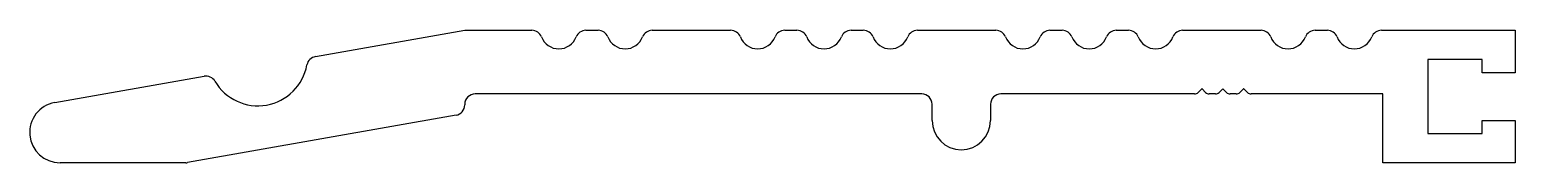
# Model space of a CAD drawing. Extents: x -37.3 to 33.9, y 0.4 to 6.7.
import ezdxf

# ---------------------------------------------------------------- set-up
doc = ezdxf.new("R2010")
doc.units = 0
doc.layers.add('1', color=7, linetype='CONTINUOUS')

msp = doc.modelspace()

# ---------------------------------------------------------------- linework, layer by layer
at = {"layer": '1', "color": 7, "linetype": 'CONTINUOUS'}
for p, q in [((-23.598, 5.466, -0.168), (-16.44, 6.728, -0.168)), ((-16.44, 6.728, -0.168), (-13.227, 6.728, -0.168)), ((-10.633, 6.728, -0.168), (-10.047, 6.728, -0.168)), ((-7.453, 6.728, -0.168), (-3.697, 6.728, -0.168)), ((-1.103, 6.728, -0.168), (-0.517, 6.728, -0.168)), ((2.077, 6.728, -0.168), (2.663, 6.728, -0.168)), ((5.257, 6.728, -0.168), (9.013, 6.728, -0.168)), ((11.607, 6.728, -0.168), (12.193, 6.728, -0.168)), ((14.787, 6.728, -0.168), (15.373, 6.728, -0.168)), ((17.967, 6.728, -0.168), (21.723, 6.728, -0.168)), ((24.317, 6.728, -0.168), (24.903, 6.728, -0.168)), ((27.497, 6.728, -0.168), (33.91, 6.728, -0.168)), ((33.91, 6.728, -0.168), (33.91, 4.696, -0.168)), ((32.323, 5.331, -0.168), (29.719, 5.331, -0.168)), ((29.719, 5.331, -0.168), (29.719, 1.775, -0.168)), ((32.323, 4.696, -0.168), (32.323, 5.331, -0.168)), ((-36.088, 3.264, -0.168), (-28.931, 4.526, -0.168)), ((33.91, 4.696, -0.168), (32.323, 4.696, -0.168)), ((5.46, 3.678, -0.168), (-15.94, 3.678, -0.168)), ((18.539, 3.678, -0.168), (9.26, 3.678, -0.168)), ((18.886, 3.923, -0.168), (18.715, 3.752, -0.168)), ((19.069, 3.752, -0.168), (18.898, 3.923, -0.168)), ((19.538, 3.678, -0.168), (19.246, 3.678, -0.168)), ((19.886, 3.923, -0.168), (19.715, 3.752, -0.168)), ((20.069, 3.752, -0.168), (19.898, 3.923, -0.168)), ((20.538, 3.678, -0.168), (20.246, 3.678, -0.168)), ((20.886, 3.923, -0.168), (20.715, 3.752, -0.168)), ((21.069, 3.752, -0.168), (20.898, 3.923, -0.168)), ((27.56, 3.678, -0.168), (21.245, 3.678, -0.168)), ((27.56, 0.378, -0.168), (27.56, 3.678, -0.168)), ((-16.44, 3.178, -0.168), (-16.44, 3.147, -0.168)), ((5.96, 2.398, -0.168), (5.96, 3.178, -0.168)), ((8.76, 3.178, -0.168), (8.76, 2.398, -0.168)), ((-16.853, 2.655, -0.168), (-29.72, 0.386, -0.168)), ((32.323, 1.775, -0.168), (32.323, 2.41, -0.168)), ((32.323, 2.41, -0.168), (33.91, 2.41, -0.168)), ((33.91, 2.41, -0.168), (33.91, 0.378, -0.168)), ((29.719, 1.775, -0.168), (32.323, 1.775, -0.168)), ((-29.807, 0.378, -0.168), (-35.836, 0.378, -0.168)), ((33.91, 0.378, -0.168), (27.56, 0.378, -0.168)), ((33.91, 0.378, -0.168), (33.91, 0.378, -0.168))]:
    msp.add_line(p, q, dxfattribs=at)
for centre, radius, start, end in [((-13.227, 6.228, -0.168), 0.5, 21.08252, 90), ((-11.93, 6.728, -0.168), 0.89, 201.08252, 338.91748), ((-10.633, 6.228, -0.168), 0.5, 90, 158.91748), ((-10.047, 6.228, -0.168), 0.5, 21.08252, 90), ((-8.75, 6.728, -0.168), 0.89, 201.08252, 338.91748), ((-7.453, 6.228, -0.168), 0.5, 90, 158.91748), ((-3.697, 6.228, -0.168), 0.5, 21.08252, 90), ((-2.4, 6.728, -0.168), 0.89, 201.08252, 338.91748), ((-1.103, 6.228, -0.168), 0.5, 90, 158.91748), ((-0.517, 6.228, -0.168), 0.5, 21.08252, 90), ((0.78, 6.728, -0.168), 0.89, 201.08252, 338.91748), ((2.077, 6.228, -0.168), 0.5, 90, 158.91748), ((2.663, 6.228, -0.168), 0.5, 21.08252, 90), ((3.96, 6.728, -0.168), 0.89, 201.08252, 338.91748), ((5.257, 6.228, -0.168), 0.5, 90, 158.91748), ((9.013, 6.228, -0.168), 0.5, 21.08252, 90), ((10.31, 6.728, -0.168), 0.89, 201.08252, 338.91748), ((11.607, 6.228, -0.168), 0.5, 90, 158.91748), ((12.193, 6.228, -0.168), 0.5, 21.08252, 90), ((13.49, 6.728, -0.168), 0.89, 201.08252, 338.91748), ((14.787, 6.228, -0.168), 0.5, 90, 158.91748), ((15.373, 6.228, -0.168), 0.5, 21.08252, 90), ((16.67, 6.728, -0.168), 0.89, 201.08252, 338.91748), ((17.967, 6.228, -0.168), 0.5, 90, 158.91748), ((21.723, 6.228, -0.168), 0.5, 21.08252, 90), ((23.02, 6.728, -0.168), 0.89, 201.08252, 338.91748), ((24.317, 6.228, -0.168), 0.5, 90, 158.91748), ((24.903, 6.228, -0.168), 0.5, 21.08252, 90), ((26.2, 6.728, -0.168), 0.89, 201.08252, 338.91748), ((27.497, 6.228, -0.168), 0.5, 90, 158.91748), ((-26.353, 5.498, -0.168), 2.39, 210.45557, 349.54443), ((-23.511, 4.974, -0.168), 0.5, 100, 169.54443), ((-28.844, 4.033, -0.168), 0.5, 30.45557, 100), ((-15.94, 3.178, -0.168), 0.5, 90, 180), ((5.46, 3.178, -0.168), 0.5, 0, 90), ((9.26, 3.178, -0.168), 0.5, 90, 180), ((18.539, 3.928, -0.168), 0.25, 270, 315), ((18.892, 3.917, -0.168), 0.008, 45, 135), ((19.246, 3.928, -0.168), 0.25, 225, 270), ((19.538, 3.928, -0.168), 0.25, 270, 315), ((19.892, 3.917, -0.168), 0.008, 45, 135), ((20.246, 3.928, -0.168), 0.25, 225, 270), ((20.538, 3.928, -0.168), 0.25, 270, 315), ((20.892, 3.917, -0.168), 0.008, 45, 135), ((21.245, 3.928, -0.168), 0.25, 225, 270), ((-35.836, 1.832, -0.168), 1.454, 100, 270), ((-16.94, 3.147, -0.168), 0.5, 280, 0), ((7.36, 2.398, -0.168), 1.4, 180, 0), ((-29.807, 0.878, -0.168), 0.5, 270, 280)]:
    msp.add_arc(centre, radius, start, end, dxfattribs=at)

doc.saveas('drawing.dxf')
